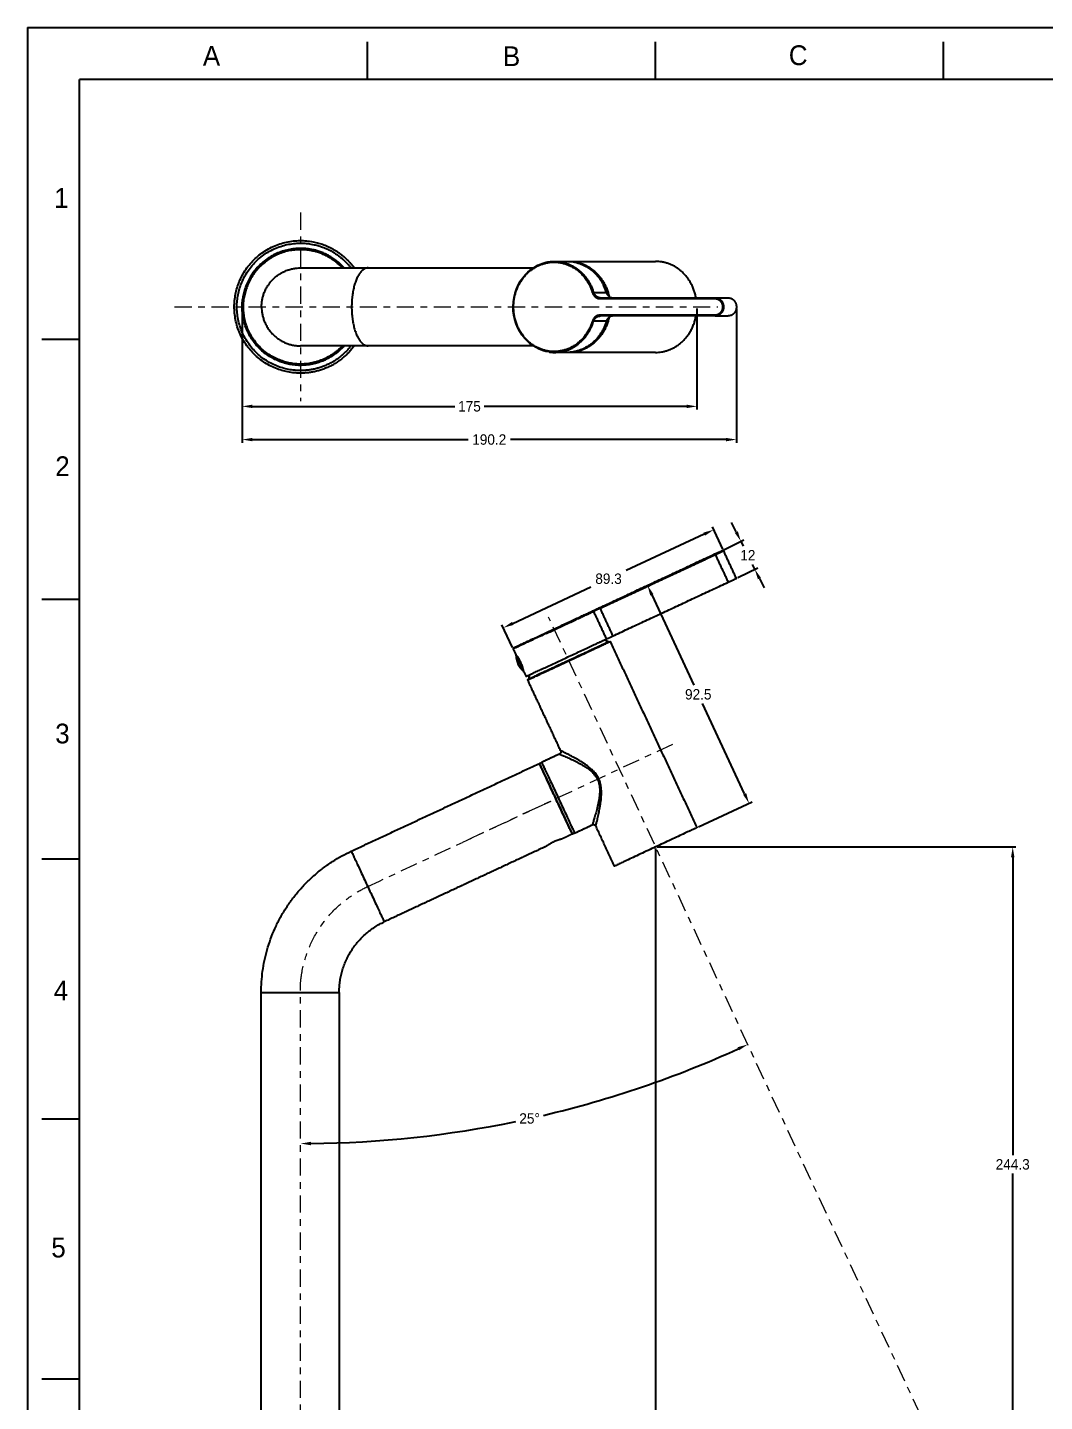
# Model space of a CAD drawing. Extents: x 14141 to 14735, y -16276 to -15436.
# Drawn here: x 14141 to 14532, y -15965 to -15436 of the extents above; entities that cross this region are included whole.
import ezdxf

# ---------------------------------------------------------------- set-up
doc = ezdxf.new("R2010")
doc.units = 0
doc.header["$MEASUREMENT"] = 0
doc.linetypes.add('CENTER', pattern=[47.5, 22, -8.5, 8.5, -8.5])
doc.linetypes.add('CENTER2', pattern=[28.575, 19.05, -3.175, 3.175, -3.175])
doc.layers.get('0').update_dxf_attribs({"linetype": 'CONTINUOUS'})
for name, color, linetype in [('CENTER', 1, 'CENTER2'), ('DIM', 3, 'CONTINUOUS'), ('FORM', 7, 'CONTINUOUS')]:
    doc.layers.add(name, color=color, linetype=linetype)
doc.styles.get("Standard").update_dxf_attribs({"font": 'Gulim.ttf'})
doc.dimstyles.new('사본(2) STANDARD', dxfattribs={"dimscale": 0, "dimtxt": 4, "dimasz": 4, "dimexe": 1.25, "dimexo": 0.625, "dimgap": 1.5, "dimtad": 3, "dimtih": 1, "dimtoh": 1, "dimdec": 1, "dimzin": 9, "dimdsep": 46, "dimtxsty": 'Standard', "dimcen": 0, "dimclrd": 3, "dimclre": 3, "dimclrt": 4, "dimadec": 0, "dimazin": 0, "dimtfac": 1, "dimtdec": 1, "dimtmove": 0, "dimatfit": 3, "dimfxl": 1.25, "dimtfill": 1, "dimtolj": 1, "dimtzin": 0, "dimarcsym": 0})

# ---------------------------------------------------------------- blocks, each defined once
blk = doc.blocks.new('*D22')
at = {"layer": 'DIM', "color": 3, "lineweight": -2, "transparency": 16777216}
for p, q in [((14223.1, -15544.22), (14223.1, -15583.13)), ((14398.09, -15544.22), (14398.09, -15583.13)), ((14227.1, -15581.88), (14304.94, -15581.88)), ((14394.09, -15581.88), (14316.24, -15581.88))]:
    blk.add_line(p, q, dxfattribs=at)
at = {"layer": 'DIM', "color": 3, "transparency": 16777216}
for points in [[(14227.1, -15581.21), (14227.1, -15582.54), (14223.1, -15581.88)], [(14394.09, -15581.21), (14394.09, -15582.54), (14398.09, -15581.88)]]:
    blk.add_solid(points, dxfattribs=at)
at = {"layer": 'DIM', "color": 4, "transparency": 16777216, "insert": (14310.59, -15581.88), "char_height": 4, "attachment_point": 5, "bg_fill": 3, "box_fill_scale": 1.25, "bg_fill_color": 256, "bg_fill_true_color": 13158600, "bg_fill_transparency": 0}
blk.add_mtext('\\A1;175', dxfattribs=at)
blk = doc.blocks.new('*D23')
at = {"layer": 'DIM', "color": 3, "lineweight": -2, "transparency": 16777216}
for p, q in [((14223.1, -15544.22), (14223.1, -15595.9)), ((14413.29, -15544.22), (14413.29, -15595.9)), ((14227.1, -15594.65), (14310.06, -15594.65)), ((14409.29, -15594.65), (14326.33, -15594.65))]:
    blk.add_line(p, q, dxfattribs=at)
at = {"layer": 'DIM', "color": 3, "transparency": 16777216}
for points in [[(14227.1, -15593.99), (14227.1, -15595.32), (14223.1, -15594.65)], [(14409.29, -15593.99), (14409.29, -15595.32), (14413.29, -15594.65)]]:
    blk.add_solid(points, dxfattribs=at)
at = {"layer": 'DIM', "color": 4, "transparency": 16777216, "insert": (14318.19, -15594.65), "char_height": 4, "attachment_point": 5, "bg_fill": 3, "box_fill_scale": 1.25, "bg_fill_color": 256, "bg_fill_true_color": 13158600, "bg_fill_transparency": 0}
blk.add_mtext('\\A1;190.2', dxfattribs=at)
blk = doc.blocks.new('*D15')
at = {"layer": 'DIM', "color": 3, "lineweight": -2, "transparency": 16777216}
for p, q in [((14408.07, -15636.87), (14404.03, -15628.19)), ((14400.93, -15631.02), (14370.89, -15645.01)), ((14327.24, -15665.36), (14357.28, -15651.36)), ((14327.13, -15674.59), (14323.09, -15665.91))]:
    blk.add_line(p, q, dxfattribs=at)
at = {"layer": 'DIM', "color": 3, "transparency": 16777216}
for points in [[(14400.65, -15630.41), (14401.22, -15631.62), (14404.56, -15629.33)], [(14326.96, -15664.75), (14327.53, -15665.96), (14323.62, -15667.05)]]:
    blk.add_solid(points, dxfattribs=at)
at = {"layer": 'DIM', "color": 4, "transparency": 16777216, "insert": (14364.09, -15648.19), "char_height": 4, "attachment_point": 5, "bg_fill": 3, "box_fill_scale": 1.25, "bg_fill_color": 256, "bg_fill_true_color": 13158600, "bg_fill_transparency": 0}
blk.add_mtext('\\A1;89.3', dxfattribs=at)
blk = doc.blocks.new('*D16')
at = {"layer": 'DIM', "color": 3, "lineweight": -2, "transparency": 16777216}
for p, q in [((14359.56, -15659.84), (14380.2, -15650.22)), ((14380.76, -15654.38), (14396.95, -15689.12)), ((14416.46, -15730.96), (14400.27, -15696.22)), ((14398.65, -15743.68), (14419.29, -15734.06))]:
    blk.add_line(p, q, dxfattribs=at)
at = {"layer": 'DIM', "color": 3, "transparency": 16777216}
for points in [[(14381.36, -15654.09), (14380.15, -15654.66), (14379.07, -15650.75)], [(14417.07, -15730.68), (14415.86, -15731.24), (14418.15, -15734.59)]]:
    blk.add_solid(points, dxfattribs=at)
at = {"layer": 'DIM', "color": 4, "transparency": 16777216, "insert": (14398.61, -15692.67), "char_height": 4, "attachment_point": 5, "bg_fill": 3, "box_fill_scale": 1.25, "bg_fill_color": 256, "bg_fill_true_color": 13158600, "bg_fill_transparency": 0}
blk.add_mtext('\\A1;92.5', dxfattribs=at)
blk = doc.blocks.new('*D17')
at = {"layer": 'DIM', "color": 3, "lineweight": -2, "transparency": 16777216}
for p, q in [((14413.23, -15630.19), (14411.45, -15626.61)), ((14408.5, -15637.01), (14416.13, -15633.22)), ((14415.01, -15633.77), (14415.92, -15635.59)), ((14413.84, -15647.76), (14421.47, -15643.97)), ((14420.35, -15644.52), (14419.45, -15642.71)), ((14422.13, -15648.11), (14423.91, -15651.69))]:
    blk.add_line(p, q, dxfattribs=at)
at = {"layer": 'DIM', "color": 3, "transparency": 16777216}
for points in [[(14413.83, -15629.9), (14412.63, -15630.49), (14415.01, -15633.77)], [(14422.73, -15647.81), (14421.54, -15648.4), (14420.35, -15644.52)]]:
    blk.add_solid(points, dxfattribs=at)
at = {"layer": 'DIM', "color": 4, "transparency": 16777216, "insert": (14417.68, -15639.15), "char_height": 4, "attachment_point": 5, "bg_fill": 3, "box_fill_scale": 1.25, "bg_fill_color": 256, "bg_fill_true_color": 13158600, "bg_fill_transparency": 0}
blk.add_mtext('\\A1;12', dxfattribs=at)
blk = doc.blocks.new('*D18')
at = {"layer": 'DIM', "color": 3, "lineweight": -2, "transparency": 16777216}
for p, q in [((14382.22, -15751.96), (14382.22, -16021.89)), ((14245.6, -16020.02), (14245.6, -16019.39)), ((14249.6, -16020.64), (14305.78, -16020.64)), ((14378.22, -16020.64), (14322.04, -16020.64))]:
    blk.add_line(p, q, dxfattribs=at)
at = {"layer": 'DIM', "color": 3, "transparency": 16777216}
for points in [[(14249.6, -16019.98), (14249.6, -16021.31), (14245.6, -16020.64)], [(14378.22, -16019.98), (14378.22, -16021.31), (14382.22, -16020.64)]]:
    blk.add_solid(points, dxfattribs=at)
at = {"layer": 'DIM', "color": 4, "transparency": 16777216, "insert": (14313.91, -16020.64), "char_height": 4, "attachment_point": 5, "bg_fill": 3, "box_fill_scale": 1.25, "bg_fill_color": 256, "bg_fill_true_color": 13158600, "bg_fill_transparency": 0}
blk.add_mtext('\\A1;136.6', dxfattribs=at)
blk = doc.blocks.new('*D26')
at = {"layer": 'DIM', "color": 3, "lineweight": -2, "transparency": 16777216}
for p, q in [((14382.85, -15751.34), (14520.85, -15751.34)), ((14519.6, -15755.34), (14519.6, -15869.94)), ((14519.6, -15991.64), (14519.6, -15877.04)), ((14268.23, -15995.64), (14520.85, -15995.64))]:
    blk.add_line(p, q, dxfattribs=at)
at = {"layer": 'DIM', "color": 3, "transparency": 16777216}
for points in [[(14518.94, -15755.34), (14520.27, -15755.34), (14519.6, -15751.34)], [(14518.94, -15991.64), (14520.27, -15991.64), (14519.6, -15995.64)]]:
    blk.add_solid(points, dxfattribs=at)
at = {"layer": 'DIM', "color": 4, "transparency": 16777216, "insert": (14519.6, -15873.49), "char_height": 4, "attachment_point": 5, "bg_fill": 3, "box_fill_scale": 1.25, "bg_fill_color": 256, "bg_fill_true_color": 13158600, "bg_fill_transparency": 0}
blk.add_mtext('\\A1;244.3', dxfattribs=at)
blk = doc.blocks.new('*D29')
at = {"layer": 'DIM', "color": 3, "lineweight": -2, "transparency": 16777216}
for start, end in [(283.2631, 294.4325), (270.5628, 281.7345)]:
    blk.add_arc((14245.6, -15458.29), 407.19, start, end, dxfattribs=at)
at = {"layer": 'DIM', "color": 3, "transparency": 16777216}
for points in [[(14413.74, -15828.41), (14414.3, -15829.62), (14417.65, -15827.34)], [(14249.6, -15866.12), (14249.6, -15864.79), (14245.6, -15865.48)]]:
    blk.add_solid(points, dxfattribs=at)
at = {"layer": 'DIM', "color": 4, "transparency": 16777216, "insert": (14333.72, -15855.83), "char_height": 4, "attachment_point": 5, "bg_fill": 3, "box_fill_scale": 1.25, "bg_fill_color": 256, "bg_fill_true_color": 13158600, "bg_fill_transparency": 0}
blk.add_mtext('\\A1;25°', dxfattribs=at)

msp = doc.modelspace()

# ---------------------------------------------------------------- linework, layer by layer
at = {"lineweight": -3}
for points, weights, degree, knots in [([(14220.37, -15539.89), (14224.07, -15514.66), (14249.3, -15518.37), (14259.9, -15519.92), (14266.21, -15528.57)], [1, 0.707106781187, 1, 0.851822675406, 0.853573844294], 2, [-80.110613, -80.110613, -80.110613, -40.055306, -40.055306, -19.790965, -19.790965, -19.790965]), ([(14221.36, -15540.04), (14224.92, -15515.8), (14249.16, -15519.36), (14258.92, -15520.79), (14264.96, -15528.58)], [1, 0.707106781187, 1, 0.857067084977, 0.853637694684], 2, [-76.96902, -76.96902, -76.96902, -38.48451, -38.48451, -19.703935, -19.703935, -19.703935]), ([(14262.37, -15528.59), (14256.93, -15522.52), (14248.87, -15521.33), (14226.6, -15518.07), (14223.34, -15540.33)], [0.85528795432, 0.869491426126, 1, 0.707106781187, 1], 2, [19.25635, 19.25635, 19.25635, 34.654633, 34.654633, 69.212152, 69.212152, 69.212152]), ([(14261.68, -15528.59), (14256.42, -15522.95), (14248.79, -15521.83), (14227.03, -15518.63), (14223.83, -15540.4)], [0.856193996195, 0.873218276484, 1, 0.707106781187, 1], 2, [19.598956, 19.598956, 19.598956, 34.557519, 34.557519, 69.115038, 69.115038, 69.115038]), ([(14245.6, -15528.6), (14245.6, -15528.6), (14258.78, -15528.6), (14264.39, -15528.6), (14271.59, -15528.6)], [1, 0.853553390593, 0.853553390593, 0.853553390593, 0.880103967398], 2, [0, 0, 0, 37.279221, 37.279221, 53.152408, 53.152408, 53.152408]), ([(14327.55, -15543.4), (14327.7, -15528.86), (14340.72, -15526.6), (14353.74, -15524.35), (14357.92, -15538.14)], [1, 0.763581042979, 1, 0.763581042979, 1], 2, [48.677339, 48.677339, 48.677339, 72.824616, 72.824616, 96.971894, 96.971894, 96.971894]), ([(14266.22, -15558.6), (14257.15, -15571.06), (14241.9, -15568.83), (14216.67, -15565.12), (14220.37, -15539.89)], [0.87334348765, 0.799718526297, 1, 0.707106781187, 1], 2, [-67.445274, -67.445274, -67.445274, -40.055306, -40.055306, 0, 0, 0]), ([(14264.97, -15558.6), (14256.21, -15569.91), (14242.04, -15567.84), (14217.8, -15564.28), (14221.36, -15540.04)], [0.869560390607, 0.805136752144, 1, 0.707106781187, 1], 2, [-64.088437, -64.088437, -64.088437, -38.48451, -38.48451, 0, 0, 0]), ([(14262.37, -15558.6), (14254.3, -15567.61), (14242.33, -15565.86), (14220.07, -15562.59), (14223.34, -15540.33)], [0.862264368306, 0.81783654372, 1, 0.707106781187, 1], 2, [-57.324266, -57.324266, -57.324266, -35.342917, -35.342917, 0, 0, 0]), ([(14261.7, -15558.59), (14253.83, -15567.04), (14242.41, -15565.36), (14220.64, -15562.17), (14223.83, -15540.4)], [0.860598221912, 0.821433433239, 1, 0.707106781187, 1], 2, [-55.626008, -55.626008, -55.626008, -34.557519, -34.557519, 0, 0, 0]), ([(14360.89, -15540.1), (14360.84, -15540.1), (14360.8, -15540.18), (14360.76, -15540.27), (14360.76, -15540.4)], [1, 0.923878736313, 1, 0.923878736313, 1], 2, [-0.4712506, -0.4712506, -0.4712506, -0.2356253, -0.2356253, 0, 0, 0]), ([(14405.04, -15540.4), (14407.94, -15540.4), (14407.94, -15543.6), (14407.94, -15546.8), (14405.04, -15546.8)], [1, 0.707106781187, 1, 0.707106781187, 1], 2, [-10.053096, -10.053096, -10.053096, -5.026548, -5.026548, 0, 0, 0]), ([(14405.17, -15540.1), (14408.34, -15540.1), (14408.34, -15543.6), (14408.34, -15547.1), (14405.17, -15547.1)], [1, 0.707106781123, 1, 0.707106781123, 1], 2, [0.149139, 0.149139, 0.149139, 5.175687, 5.175687, 10.202235, 10.202235, 10.202235]), ([(14410.11, -15540.1), (14413.29, -15540.1), (14413.29, -15543.6), (14413.29, -15547.1), (14410.11, -15547.1)], [1, 0.707106781187, 1, 0.707106781187, 1], 2, [0, 0, 0, 5.497787, 5.497787, 10.995574, 10.995574, 10.995574]), ([(14357.92, -15549.05), (14353.7, -15563), (14340.55, -15560.56), (14327.4, -15558.11), (14327.55, -15543.4)], [1, 0.759976676406, 1, 0.759976676406, 1], 2, [0, 0, 0, 24.33867, 24.33867, 48.677339, 48.677339, 48.677339]), ([(14360.76, -15546.8), (14360.76, -15546.92), (14360.8, -15547.01), (14360.84, -15547.1), (14360.89, -15547.1)], [1, 0.923865718312, 1, 0.923865718312, 1], 2, [-0.4712519, -0.4712519, -0.4712519, -0.2356259, -0.2356259, 0, 0, 0]), ([(14271.59, -15558.6), (14264.39, -15558.6), (14258.78, -15558.6), (14245.6, -15558.6), (14245.6, -15558.6)], [0.880103967398, 0.853553390593, 0.853553390593, 0.853553390593, 1], 2, [21.406033, 21.406033, 21.406033, 37.279221, 37.279221, 74.558441, 74.558441, 74.558441]), ([(14408.34, -15637.43), (14408.31, -15637.36), (14408.25, -15637.31), (14408.17, -15637.28), (14408.11, -15637.28), (14408, -15637.29), (14407.94, -15637.29)], [0.981500689947, 0.885675724498, 0.837763241774, 0.837763241774, 0.837763241774, 0.837763241774, 0.837763241774], 3, [0, 0, 0, 0, 0.2417232, 0.2417232, 0.2417232, 0.4713333, 0.4713333, 0.4713333, 0.4713333]), ([(14327.55, -15674.77), (14327.69, -15674.7), (14340.72, -15668.63), (14353.74, -15662.56), (14357.92, -15660.61)], [1, 0.763581042979, 1, 0.763581042979, 1], 2, [48.677339, 48.677339, 48.677339, 72.824616, 72.824616, 96.971894, 96.971894, 96.971894]), ([(14360.88, -15659.56), (14360.83, -15659.45), (14360.79, -15659.37), (14360.76, -15659.29), (14360.76, -15659.29)], [1, 0.923878736313, 1, 0.923878736313, 1], 2, [-0.4712506, -0.4712506, -0.4712506, -0.2356253, -0.2356253, 0, 0, 0]), ([(14332.35, -15685.77), (14332.35, -15685.77), (14345.66, -15679.57), (14358.97, -15673.36), (14363.25, -15671.36)], [1, 0.761781499672, 1, 0.761781499672, 1], 2, [49.33164, 49.33164, 49.33164, 73.997459, 73.997459, 98.663279, 98.663279, 98.663279]), ([(14332.98, -15687.13), (14332.98, -15687.13), (14348.84, -15679.74), (14364.7, -15672.34), (14364.7, -15672.34)], [1, 0.707106781187, 1, 0.707106781187, 1], 2, [-54.977871, -54.977871, -54.977871, -27.488936, -27.488936, 0, 0, 0]), ([(14333.46, -15686.73), (14333.46, -15686.73), (14348.77, -15679.59), (14364.09, -15672.46), (14364.09, -15672.46)], [1, 0.707106781187, 1, 0.707106781187, 1], 2, [-53.070523, -53.070523, -53.070523, -26.535262, -26.535262, 0, 0, 0]), ([(14364.13, -15672.5), (14364.13, -15672.5), (14348.8, -15679.65), (14333.47, -15686.79), (14333.47, -15686.79)], [1, 0.707106781187, 1, 0.707106781187, 1], 2, [52.684879, 52.684879, 52.684879, 79.090855, 79.090855, 105.49683, 105.49683, 105.49683]), ([(14331.47, -15683.84), (14331.47, -15683.84), (14329.97, -15680.62), (14328.47, -15677.4), (14328.47, -15677.4)], [1, 0.707106781187, 1, 0.707106781187, 1], 2, [-11.15787, -11.15787, -11.15787, -5.578935, -5.578935, 0, 0, 0]), ([(14345.66, -15714.32), (14345.83, -15714.7), (14345.69, -15715.09), (14345.55, -15715.48), (14345.17, -15715.65)], [1, 0.92387729063, 1, 0.92387729063, 1], 2, [0, 0, 0, 0.785403, 0.785403, 1.570807, 1.570807, 1.570807]), ([(14337.47, -15719.24), (14337.47, -15719.24), (14343.81, -15732.84), (14350.15, -15746.43), (14350.15, -15746.43)], [1, 0.707106781187, 1, 0.707106781187, 1], 2, [0, 0, 0, 23.561945, 23.561945, 47.12389, 47.12389, 47.12389]), ([(14350.14, -15746.43), (14350.14, -15746.43), (14343.81, -15732.84), (14337.47, -15719.24), (14337.47, -15719.24)], [1, 0.707106781187, 1, 0.707106781187, 1], 2, [-47.12389, -47.12389, -47.12389, -23.561945, -23.561945, 0, 0, 0]), ([(14338.37, -15718.82), (14338.37, -15718.82), (14344.71, -15732.41), (14351.05, -15746.01), (14351.05, -15746.01)], [1, 0.707106781187, 1, 0.707106781187, 1], 2, [-47.12389, -47.12389, -47.12389, -23.561945, -23.561945, 0, 0, 0]), ([(14357.85, -15742.84), (14358.22, -15742.67), (14358.61, -15742.81), (14359, -15742.95), (14359.18, -15743.32)], [1, 0.923877062114, 1, 0.923877062114, 1], 2, [0, 0, 0, 0.785404, 0.785404, 1.570807, 1.570807, 1.570807]), ([(14398.08, -15743.94), (14398.08, -15743.94), (14382.22, -15751.34), (14366.36, -15758.73), (14366.36, -15758.73)], [1, 0.707106781187, 1, 0.707106781187, 1], 2, [-54.977871, -54.977871, -54.977871, -27.488936, -27.488936, 0, 0, 0]), ([(14265.09, -15752.99), (14265.09, -15752.99), (14271.43, -15766.59), (14277.77, -15780.18), (14277.77, -15780.18)], [1, 0.707106781187, 1, 0.707106781187, 1], 2, [-47.12389, -47.12389, -47.12389, -23.561945, -23.561945, 0, 0, 0]), ([(14230.45, -15807.37), (14230.45, -15807.37), (14245.45, -15807.37), (14260.45, -15807.37), (14260.45, -15807.37)], [1, 0.707106781187, 1, 0.707106781187, 1], 2, [0, 0, 0, 23.561945, 23.561945, 47.12389, 47.12389, 47.12389])]:
    msp.add_rational_spline(points, weights, degree=degree, knots=knots, dxfattribs=at)
for points, weights in [([(14230.6, -15543.6), (14230.6, -15528.6), (14245.6, -15528.6)], [1, 0.707106781182, 1]), ([(14271.58, -15528.6), (14265.25, -15528.62), (14265.25, -15543.6)], [0.999378060773, 0.707418081664, 1]), ([(14340.09, -15526.45), (14341.66, -15526.1), (14343.27, -15526.1)], [1, 0.994938169046, 1]), ([(14343.27, -15526.1), (14343.36, -15526.1), (14343.46, -15526.1)], [1, 0.999982046603, 1]), ([(14343.46, -15526.1), (14354.74, -15526.25), (14358.31, -15538.05)], [1, 0.814988485687, 1]), ([(14348.21, -15526.1), (14359.63, -15526.1), (14363.25, -15538.05)], [1, 0.811502671201, 1]), ([(14348.84, -15526.1), (14361.37, -15526.1), (14364.27, -15539.54)], [1, 0.753548764205, 0.921843980177]), ([(14397.76, -15540.07), (14395.16, -15526.1), (14382.22, -15526.1)], [0.930295345117, 0.747541131683, 1]), ([(14363.24, -15538.08), (14362.78, -15536.64), (14362.1, -15535.31)], [0.898493282702, 0.880131676723, 0.869272282216]), ([(14363.25, -15538.05), (14363.87, -15540.1), (14365.83, -15540.1)], [1, 0.811502671201, 1]), ([(14405.04, -15540.4), (14405.04, -15540.1), (14405.17, -15540.1)], [1, 0.707106781191, 1]), ([(14230.6, -15543.6), (14230.6, -15558.6), (14245.6, -15558.6)], [1, 0.707106781182, 1]), ([(14265.25, -15543.6), (14265.25, -15558.6), (14271.59, -15558.6)], [1, 0.707106781193, 0.999999999987]), ([(14343.26, -15561.1), (14354.68, -15561.1), (14358.31, -15549.14)], [1, 0.811503981894, 1]), ([(14363.25, -15549.14), (14359.63, -15561.1), (14348.21, -15561.1)], [1, 0.811502671201, 1]), ([(14364.28, -15547.63), (14361.38, -15561.1), (14348.84, -15561.1)], [0.922177563504, 0.753304812319, 1]), ([(14363.22, -15549.16), (14363.22, -15549.15), (14363.23, -15549.14)], [0.897867581058, 0.897965289762, 0.898063213903]), ([(14365.83, -15547.1), (14363.87, -15547.1), (14363.25, -15549.14)], [1, 0.811502671201, 1]), ([(14382.22, -15561.1), (14395.18, -15561.1), (14397.77, -15547.1)], [1, 0.747270256925, 0.930688016981]), ([(14405.04, -15546.8), (14405.04, -15547.1), (14405.17, -15547.1)], [1, 0.707106781194, 1]), ([(14341.25, -15560.95), (14342.25, -15561.1), (14343.26, -15561.1)], [1, 0.997991126257, 1]), ([(14348.84, -15561.1), (14348.81, -15561.1), (14348.78, -15561.1)], [1, 0.999197086077, 0.998398574241]), ([(14405.04, -15638.64), (14407.94, -15637.29), (14407.94, -15637.29)], [1, 0.707106781186, 1]), ([(14405.04, -15638.64), (14405.04, -15638.64), (14405.17, -15638.91)], [1, 0.707106781191, 1]), ([(14405.17, -15638.91), (14408.34, -15637.43), (14408.34, -15637.43)], [1, 0.70710678116, 0.999999999927]), ([(14410.11, -15649.52), (14413.28, -15648.04), (14413.28, -15648.04)], [1, 0.707106781187, 1]), ([(14340.09, -15669.25), (14353.86, -15662.84), (14358.31, -15660.76)], [1, 0.748673045471, 1]), ([(14340.09, -15669.25), (14327.54, -15675.09), (14327.4, -15675.15)], [1, 0.778093048623, 1]), ([(14362.59, -15671.66), (14363.35, -15672.03), (14364.09, -15672.46)], [0.994303739507, 0.996299187723, 1]), ([(14363.25, -15671.36), (14363.87, -15671.08), (14365.83, -15670.16)], [1, 0.811502671201, 1]), ([(14364.08, -15672.63), (14364.17, -15672.59), (14364.13, -15672.5)], [1, 0.707106781187, 1]), ([(14364.13, -15672.5), (14364.11, -15672.47), (14364.09, -15672.46)], [1, 0.954741817428, 1]), ([(14327.55, -15674.77), (14327.29, -15674.89), (14327.4, -15675.15)], [1, 0.724193938676, 1]), ([(14328.48, -15677.29), (14328.47, -15677.34), (14328.47, -15677.4)], [0.948178322364, 0.967217919113, 1]), ([(14328.47, -15677.4), (14328.46, -15679.26), (14329.25, -15680.95)], [1, 0.976212047226, 1]), ([(14331.47, -15683.84), (14330.04, -15682.64), (14329.25, -15680.95)], [1, 0.976212047226, 1]), ([(14331.47, -15683.84), (14331.51, -15683.88), (14331.56, -15683.9)], [1, 0.967976574481, 0.949066925583]), ([(14333.46, -15686.73), (14333.6, -15685.9), (14333.81, -15685.09)], [1, 0.998738277957, 0.999153460923]), ([(14333.46, -15686.73), (14333.46, -15686.76), (14333.47, -15686.79)], [1, 0.954741817428, 1]), ([(14333.47, -15686.79), (14333.51, -15686.88), (14333.6, -15686.84)], [1, 0.707106781187, 1]), ([(14230.45, -15807.37), (14230.45, -15769.15), (14265.09, -15752.99)], [1, 0.843369679927, 1]), ([(14260.45, -15807.37), (14260.45, -15788.26), (14277.77, -15780.18)], [1, 0.843369679945, 1])]:
    msp.add_rational_spline(points, weights, degree=2, dxfattribs=at)
for points, degree in [([(14271.59, -15528.6), (14321.48, -15528.6), (14335.08, -15528.6)], 2), ([(14343.49, -15526.1), (14345.85, -15526.1), (14348.21, -15526.1)], 2), ([(14348.84, -15526.1), (14365.53, -15526.1), (14382.22, -15526.1)], 2), ([(14357.92, -15538.14), (14357.96, -15538.13), (14358.03, -15538.1), (14358.15, -15538.07), (14358.25, -15538.05), (14358.29, -15538.05), (14358.31, -15538.05)], 3), ([(14357.92, -15538.14), (14357.95, -15538.23), (14358.01, -15538.41), (14358.14, -15538.7), (14358.31, -15539), (14358.53, -15539.31), (14358.81, -15539.61), (14359.16, -15539.9), (14359.6, -15540.16), (14360.14, -15540.34), (14360.54, -15540.4), (14360.76, -15540.4)], 3), ([(14358.31, -15538.05), (14360.78, -15538.05), (14363.25, -15538.05)], 2), ([(14360.76, -15540.4), (14382.9, -15540.4), (14405.04, -15540.4)], 2), ([(14360.89, -15540.1), (14383.02, -15540.1), (14405.16, -15540.1)], 2), ([(14405.17, -15540.1), (14407.64, -15540.1), (14410.11, -15540.1)], 2), ([(14360.76, -15546.8), (14360.55, -15546.8), (14360.14, -15546.84), (14359.55, -15547.05), (14359.02, -15547.39), (14358.6, -15547.79), (14358.28, -15548.22), (14358.06, -15548.64), (14357.96, -15548.92), (14357.92, -15549.05)], 3), ([(14357.92, -15549.05), (14357.96, -15549.06), (14358.03, -15549.09), (14358.14, -15549.12), (14358.24, -15549.14), (14358.29, -15549.14), (14358.31, -15549.14)], 3), ([(14358.31, -15549.14), (14358.38, -15548.91), (14358.58, -15548.46), (14359.02, -15547.88), (14359.57, -15547.43), (14360.21, -15547.16), (14360.66, -15547.1), (14360.89, -15547.1)], 3), ([(14363.25, -15549.14), (14360.78, -15549.14), (14358.31, -15549.14)], 2), ([(14405.04, -15546.8), (14382.9, -15546.8), (14360.76, -15546.8)], 2), ([(14405.17, -15547.1), (14383.03, -15547.1), (14360.89, -15547.1)], 2), ([(14405.17, -15547.1), (14407.64, -15547.1), (14410.11, -15547.1)], 2), ([(14335.08, -15558.6), (14321.48, -15558.6), (14271.59, -15558.6)], 2), ([(14348.21, -15561.1), (14345.73, -15561.1), (14343.26, -15561.1)], 2), ([(14382.22, -15561.1), (14365.53, -15561.1), (14348.84, -15561.1)], 2), ([(14360.76, -15659.29), (14382.9, -15648.96), (14405.04, -15638.64)], 2), ([(14360.88, -15659.56), (14383.03, -15649.24), (14405.17, -15638.91)], 2), ([(14405.17, -15638.91), (14407.64, -15644.22), (14410.11, -15649.52)], 2), ([(14413.28, -15648.04), (14410.81, -15642.74), (14408.34, -15637.43)], 2), ([(14365.83, -15670.16), (14387.97, -15659.84), (14410.11, -15649.52)], 2), ([(14357.92, -15660.61), (14357.95, -15660.6), (14358.01, -15660.57), (14358.14, -15660.51), (14358.31, -15660.43), (14358.53, -15660.33), (14358.81, -15660.2), (14359.16, -15660.03), (14359.6, -15659.83), (14360.13, -15659.58), (14360.54, -15659.39), (14360.76, -15659.29)], 3), ([(14357.92, -15660.61), (14357.96, -15660.59), (14358.03, -15660.58), (14358.14, -15660.6), (14358.25, -15660.66), (14358.29, -15660.73), (14358.31, -15660.76)], 3), ([(14360.88, -15659.56), (14360.66, -15659.66), (14360.2, -15659.88), (14359.57, -15660.17), (14359.01, -15660.43), (14358.57, -15660.64), (14358.38, -15660.73), (14358.31, -15660.76)], 3), ([(14358.31, -15660.76), (14360.78, -15666.06), (14363.25, -15671.36)], 2), ([(14365.83, -15670.16), (14363.36, -15664.86), (14360.88, -15659.56)], 2), ([(14364.7, -15672.34), (14381.39, -15708.14), (14398.08, -15743.94)], 2), ([(14327.4, -15675.15), (14327.87, -15676.17), (14328.34, -15677.18)], 2), ([(14331.55, -15684.07), (14331.55, -15684.07), (14331.54, -15684.01), (14331.47, -15683.71), (14331.35, -15683.24), (14331.18, -15682.63), (14330.95, -15681.94), (14330.66, -15681.17), (14330.33, -15680.42), (14329.95, -15679.67), (14329.59, -15679.03), (14329.19, -15678.37), (14328.87, -15677.9), (14328.56, -15677.47), (14328.39, -15677.25), (14328.34, -15677.18), (14328.34, -15677.18)], 3), ([(14328.36, -15677.22), (14328.39, -15677.25), (14328.43, -15677.27), (14328.47, -15677.28)], 3), ([(14331.57, -15683.89), (14331.55, -15683.93), (14331.54, -15683.96), (14331.54, -15684)], 3), ([(14331.55, -15684.07), (14331.95, -15684.92), (14332.35, -15685.77)], 2), ([(14345.66, -15714.32), (14339.32, -15700.73), (14332.98, -15687.13)], 2), ([(14359.18, -15743.32), (14359.18, -15743.32), (14359.21, -15743.21), (14359.31, -15742.81), (14359.44, -15742.28), (14359.59, -15741.68), (14359.79, -15740.85), (14360.01, -15739.89), (14360.23, -15738.87), (14360.43, -15737.93), (14360.65, -15736.8), (14360.87, -15735.58), (14361.06, -15734.34), (14361.21, -15733.08), (14361.32, -15731.77), (14361.37, -15730.23), (14361.28, -15728.49), (14360.96, -15726.78), (14360.42, -15725.28), (14359.69, -15723.92), (14358.65, -15722.55), (14357.32, -15721.25), (14356.07, -15720.24), (14354.99, -15719.47), (14353.92, -15718.77), (14352.83, -15718.1), (14351.74, -15717.46), (14350.69, -15716.88), (14349.83, -15716.42), (14348.89, -15715.93), (14347.99, -15715.47), (14347.21, -15715.08), (14346.64, -15714.8), (14346.14, -15714.56), (14345.76, -15714.37), (14345.66, -15714.32), (14345.66, -15714.32)], 3), ([(14265.09, -15752.99), (14301.28, -15736.12), (14337.47, -15719.24)], 2), ([(14337.47, -15719.24), (14337.92, -15719.03), (14338.37, -15718.82)], 2), ([(14345.17, -15715.65), (14341.77, -15717.24), (14338.37, -15718.82)], 2), ([(14345.17, -15715.65), (14345.17, -15715.65), (14345.28, -15715.7), (14345.67, -15715.85), (14346.17, -15716.06), (14346.75, -15716.31), (14347.54, -15716.64), (14348.45, -15717.04), (14349.4, -15717.47), (14350.27, -15717.88), (14351.33, -15718.38), (14352.43, -15718.94), (14353.53, -15719.54), (14354.6, -15720.16), (14355.69, -15720.85), (14356.94, -15721.76), (14358.25, -15722.95), (14359.27, -15724.21), (14359.96, -15725.48), (14360.45, -15726.89), (14360.7, -15728.52), (14360.72, -15730.19), (14360.6, -15731.67), (14360.43, -15732.93), (14360.21, -15734.14), (14359.96, -15735.34), (14359.68, -15736.52), (14359.39, -15737.61), (14359.15, -15738.52), (14358.87, -15739.51), (14358.59, -15740.44), (14358.35, -15741.24), (14358.17, -15741.83), (14358.01, -15742.34), (14357.88, -15742.73), (14357.85, -15742.84), (14357.85, -15742.84)], 3), ([(14350.15, -15746.43), (14348.11, -15747.38), (14346.07, -15748.33)], 2), ([(14351.05, -15746.01), (14350.6, -15746.22), (14350.14, -15746.43)], 2), ([(14351.05, -15746.01), (14354.45, -15744.43), (14357.85, -15742.84)], 2), ([(14366.36, -15758.73), (14362.77, -15751.03), (14359.18, -15743.32)], 2), ([(14340.63, -15750.87), (14309.2, -15765.52), (14277.77, -15780.18)], 2), ([(14346.07, -15748.33), (14346.07, -15748.33), (14345.99, -15748.35), (14345.64, -15748.44), (14345.08, -15748.6), (14344.39, -15748.83), (14343.61, -15749.14), (14342.83, -15749.51), (14342.09, -15749.91), (14341.47, -15750.29), (14340.99, -15750.61), (14340.7, -15750.82), (14340.63, -15750.87), (14340.63, -15750.87)], 3), ([(14230.47, -15989.44), (14230.46, -15898.41), (14230.45, -15807.37)], 2), ([(14260.45, -15807.37), (14260.46, -15898.41), (14260.47, -15989.44)], 2)]:
    msp.add_open_spline(points, degree=degree, dxfattribs=at)
for points, knots in [([(14327.38, -15543.4), (14327.42, -15538.77), (14329.13, -15534.35), (14332.15, -15531.09), (14334.35, -15528.72), (14337.11, -15527.12), (14340.08, -15526.45)], [0, 0, 0, 0, 14.080376, 14.080376, 14.080376, 24.367092, 24.367092, 24.367092, 24.367092]), ([(14360.86, -15540.1), (14360.64, -15540.09), (14360.2, -15540.03), (14359.57, -15539.76), (14359.01, -15539.31), (14358.57, -15538.73), (14358.38, -15538.28), (14358.31, -15538.05)], [-3.736421, -3.736421, -3.736421, -3.736421, -3.01603, -2.262022, -1.508015, -0.754007, 0, 0, 0, 0]), ([(14341.25, -15560.95), (14337.72, -15560.46), (14334.41, -15558.66), (14331.9, -15555.82), (14328.95, -15552.5), (14327.33, -15548.03), (14327.38, -15543.4)], [2.258209, 2.258209, 2.258209, 2.258209, 14.292307, 14.292307, 14.292307, 28.372334, 28.372334, 28.372334, 28.372334])]:
    msp.add_open_spline(points, degree=3, knots=knots, dxfattribs=at)
at = {"layer": 'CENTER', "color": 1, "linetype": 'CENTER', "lineweight": 13, "ltscale": 0.3}
for p, q in [((14245.6, -15507.31), (14245.6, -15579.88)), ((14496.12, -15995.64), (14341.02, -15662.97)), ((14388.67, -15711.92), (14307.88, -15749.59)), ((14245.6, -16063.04), (14245.6, -15803.72))]:
    msp.add_line(p, q, dxfattribs=at)
msp.add_lwpolyline([(14197.1, -15543.6), (14406.11, -15543.6)], dxfattribs=at)
for points, knots in [([(14271.43, -15766.59), (14295.32, -15755.45), (14319.2, -15744.31), (14343.33, -15733.06), (14343.57, -15732.95), (14343.81, -15732.84)], [0, 0, 0, 0, 79.05689, 79.05689, 79.855444, 79.855444, 79.855444, 79.855444]), ([(14245.6, -15803.72), (14245.73, -15802.1), (14245.95, -15800.47), (14246.82, -15795.96), (14247.67, -15793.09), (14249.95, -15787.52), (14251.39, -15784.83), (14254.76, -15779.79), (14256.7, -15777.45), (14260.96, -15773.24), (14263.28, -15771.38), (14267.56, -15768.56), (14269.49, -15767.49), (14271.43, -15766.59)], [145.184651, 145.184651, 145.184651, 145.184651, 150.221938, 150.221938, 159.072206, 159.072206, 167.922474, 167.922474, 176.772742, 176.772742, 185.62301, 185.62301, 192.426196, 192.426196, 192.426196, 192.426196])]:
    msp.add_open_spline(points, degree=3, knots=knots, dxfattribs=at)
at = {"layer": 'FORM', "color": 7, "linetype": 'Continuous'}
for p, q in [((14140.52, -15436.11), (14734.52, -15436.11)), ((14140.52, -15436.11), (14140.52, -16276.11)), ((14271.32, -15456.11), (14271.32, -15441.58)), ((14382.12, -15456.11), (14382.12, -15441.58)), ((14492.92, -15456.11), (14492.92, -15441.58)), ((14714.52, -15456.11), (14160.52, -15456.11)), ((14160.52, -15556.11), (14145.99, -15556.11)), ((14160.52, -15656.11), (14145.99, -15656.11)), ((14160.52, -15756.11), (14145.99, -15756.11)), ((14160.52, -15856.11), (14145.99, -15856.11)), ((14160.52, -15956.11), (14145.99, -15956.11))]:
    msp.add_line(p, q, dxfattribs=at)
at = {"layer": 'FORM', "linetype": 'Continuous'}
msp.add_line((14160.52, -16256.11), (14160.52, -15456.11), dxfattribs=at)

# ---------------------------------------------------------------- texts
at = {"layer": 'FORM', "char_height": 7.62, "attachment_point": 5}
for s, width, insert in [('A', 10, (14211.34, -15447)), ('B', 10, (14326.79, -15447.17)), ('C', 10, (14437.05, -15446.84)), ('1', 50, (14153.52, -15501.71)), ('2', 50, (14154, -15604.91)), ('3', 50, (14153.98, -15707.79)), ('4', 50, (14153.41, -15806.6)), ('5', 50, (14152.46, -15905.53))]:
    msp.add_mtext_dynamic_manual_height_columns(s, width=width, gutter_width=12.5, heights=[0], dxfattribs=dict(at, insert=insert))

# ---------------------------------------------------------------- next in the draw order: dimensions: what is measured, and where the dimension line sits
at = {"layer": 'DIM'}
for base, p1, p2, picture, middle in [((14398.09, -15581.88), (14223.1, -15543.6), (14398.09, -15543.6), '*D22', (14310.59, -15581.88)), ((14382.22, -16020.64), (14245.6, -16020.64), (14382.22, -15751.34), '*D18', (14313.91, -16020.64))]:
    dim = msp.add_linear_dim(base=base, p1=p1, p2=p2, dimstyle='사본(2) STANDARD', override={"dimscale": 1, "dimtad": 0}, dxfattribs=at)
    dim.commit()
    dim.dimension.update_dxf_attribs({"geometry": picture, "text_midpoint": middle})
dim = msp.add_aligned_dim(p1=(14327.4, -15675.15), p2=(14408.34, -15637.43), distance=8.95, dimstyle='사본(2) STANDARD', override={"dimscale": 1, "dimtad": 0}, dxfattribs=at)
dim.commit()
dim.dimension.update_dxf_attribs({"geometry": '*D15', "text_midpoint": (14364.09, -15648.19)})

# ---------------------------------------------------------------- next in the draw order: dimensions: what is measured, and where the dimension line sits
dim = msp.add_linear_dim(base=(14413.29, -15594.65), p1=(14223.1, -15543.6), p2=(14413.29, -15543.6), dimstyle='사본(2) STANDARD', override={"dimscale": 1, "dimtad": 0}, dxfattribs=at)
dim.commit()
dim.dimension.update_dxf_attribs({"geometry": '*D23', "text_midpoint": (14318.19, -15594.65)})
dim = msp.add_aligned_dim(p1=(14398.08, -15743.94), p2=(14359, -15660.11), distance=-22.14, dimstyle='사본(2) STANDARD', override={"dimscale": 1, "dimtad": 0}, dxfattribs=at)
dim.commit()
dim.dimension.update_dxf_attribs({"geometry": '*D16', "text_midpoint": (14398.61, -15692.67)})
dim = msp.add_linear_dim(base=(14519.6, -15751.34), p1=(14267.6, -15995.64), p2=(14382.22, -15751.34), angle=90, dimstyle='사본(2) STANDARD', override={"dimscale": 1, "dimtad": 0}, dxfattribs=at)
dim.commit()
dim.dimension.update_dxf_attribs({"geometry": '*D26', "text_midpoint": (14519.6, -15873.49)})

# ---------------------------------------------------------------- next in the draw order: dimensions: what is measured, and where the dimension line sits
dim = msp.add_linear_dim(base=(14415.01, -15633.77), p1=(14413.28, -15648.04), p2=(14407.94, -15637.29), angle=116.4275, dimstyle='사본(2) STANDARD', override={"dimscale": 1, "dimtad": 0}, dxfattribs=at)
dim.commit()
dim.dimension.update_dxf_attribs({"geometry": '*D17', "text_midpoint": (14417.68, -15639.15), "dimtype": 161})
dim = msp.add_angular_dim_2l(base=(14304.6, -15861.18), line1=((14496.12, -15995.64), (14341.02, -15662.97)), line2=((14245.6, -16063.04), (14245.6, -15803.72)), dimstyle='사본(2) STANDARD', override={"dimscale": 1, "dimtad": 0}, dxfattribs=at)
dim.commit()
dim.dimension.update_dxf_attribs({"geometry": '*D29', "text_midpoint": (14333.72, -15855.83)})

doc.saveas('drawing.dxf')
